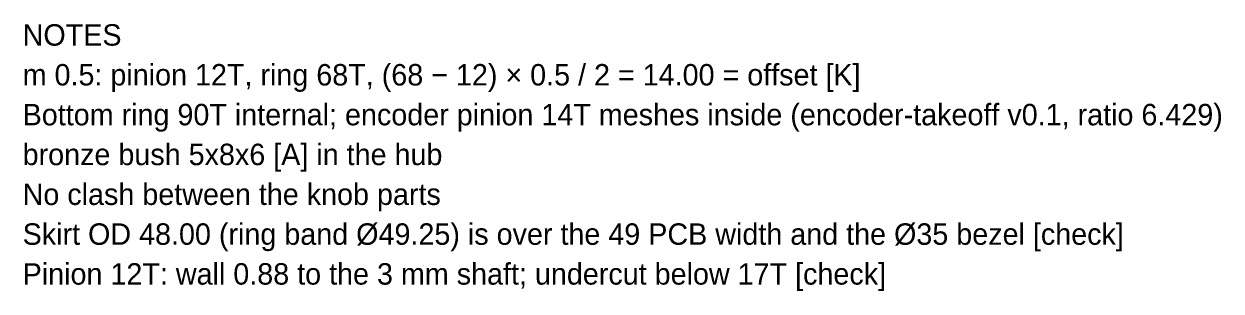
# Model space of a CAD drawing. Header units: millimetres. Extents: x -31 to 125, y -47 to 96.
# Drawn here: x 46.7 to 124.8, y 78.1 to 95.5 of the extents above; entities that cross this region are included whole.
import ezdxf

# ---------------------------------------------------------------- set-up
doc = ezdxf.new("R2010")
doc.units = ezdxf.units.MM
doc.layers.add('TEXT', color=7, linetype='CONTINUOUS')

msp = doc.modelspace()

# ---------------------------------------------------------------- texts
at = {"layer": 'TEXT'}
for s, p in [('NOTES', (46.625, 94.11735)), ('m 0.5: pinion 12T, ring 68T, (68 − 12) × 0.5 / 2 = 14.00 = offset [K]', (46.625, 91.51735)), ('Bottom ring 90T internal; encoder pinion 14T meshes inside (encoder-takeoff v0.1, ratio 6.429)', (46.625, 88.91735)), ('bronze bush 5x8x6 [A] in the hub', (46.625, 86.31735)), ('No clash between the knob parts', (46.625, 83.71735)), ('Skirt OD 48.00 (ring band Ø49.25) is over the 49 PCB width and the Ø35 bezel [check]', (46.625, 81.11735)), ('Pinion 12T: wall 0.88 to the 3 mm shaft; undercut below 17T [check]', (46.625, 78.51735))]:
    msp.add_text(s, height=1.4, dxfattribs=at).set_placement(p)

doc.saveas('drawing.dxf')
